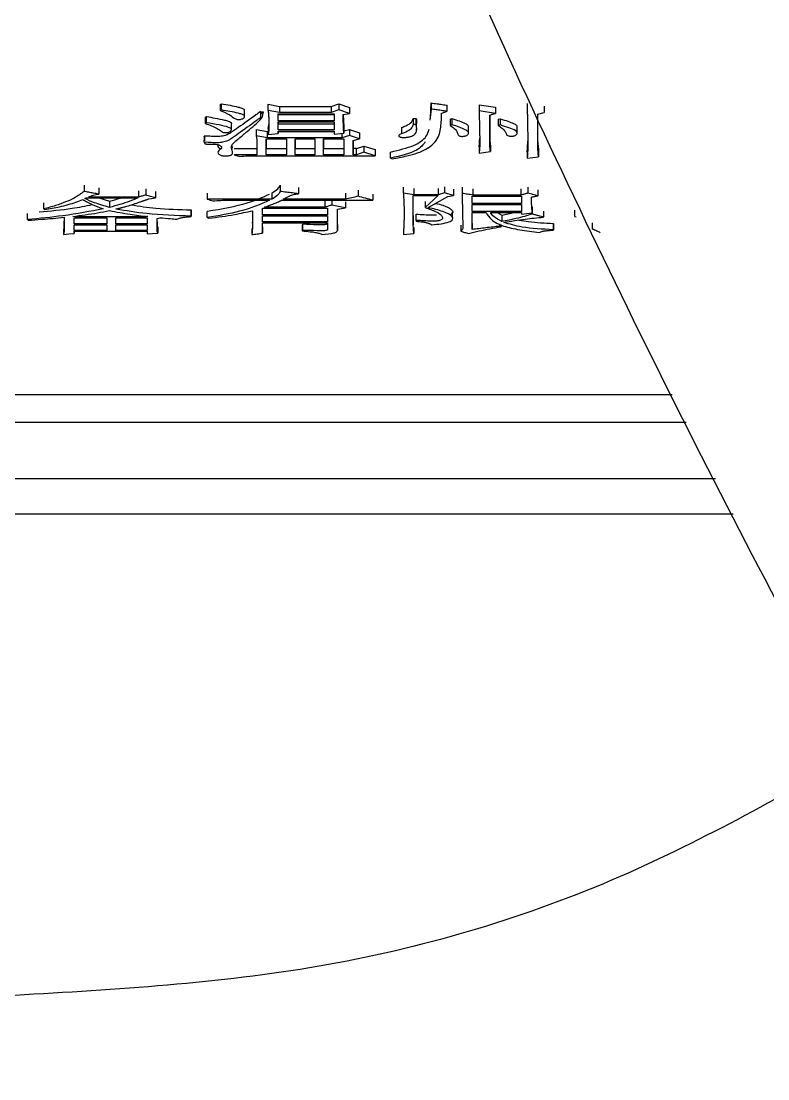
# Model space of a CAD drawing. Header units: millimetres. Extents: x 2126 to 3741, y 477 to 1658.
# Drawn here: x 2370.19 to 2381.6, y 802.69 to 818.86 of the extents above; entities that cross this region are included whole.
import ezdxf

# ---------------------------------------------------------------- set-up
doc = ezdxf.new("R2010")
doc.units = ezdxf.units.MM

msp = doc.modelspace()

# ---------------------------------------------------------------- linework, layer by layer
at = {"color": 7, "linetype": 'Continuous', "lineweight": 25}
for p, q in [((2373.232, 817.584), (2373.254, 817.594)), ((2373.232, 817.584), (2373.232, 817.49)), ((2373.968, 817.494), (2373.968, 817.587)), ((2373.968, 817.587), (2374.141, 817.553)), ((2374.931, 817.553), (2375.05, 817.594)), ((2375.05, 817.594), (2375.212, 817.54)), ((2375.05, 817.594), (2375.05, 817.5)), ((2376.448, 817.375), (2376.456, 817.608)), ((2376.456, 817.608), (2376.456, 817.514)), ((2377.191, 817.581), (2377.191, 817.487)), ((2377.191, 817.581), (2377.44, 817.543)), ((2377.927, 817.598), (2377.927, 817.504)), ((2373.254, 817.5), (2373.232, 817.49)), ((2373.605, 817.406), (2373.605, 817.5)), ((2373.849, 817.476), (2373.892, 817.472)), ((2373.892, 817.472), (2373.87, 817.38)), ((2374.141, 817.46), (2373.968, 817.494)), ((2374.119, 817.443), (2374.974, 817.443)), ((2374.119, 817.335), (2374.119, 817.443)), ((2374.119, 817.443), (2374.119, 817.429)), ((2374.119, 817.335), (2374.119, 817.429)), ((2374.119, 817.429), (2374.974, 817.429)), ((2374.141, 817.553), (2374.141, 817.46)), ((2374.141, 817.553), (2374.931, 817.553)), ((2374.931, 817.46), (2374.141, 817.46)), ((2374.931, 817.553), (2374.931, 817.46)), ((2375.05, 817.5), (2374.931, 817.46)), ((2374.974, 817.443), (2374.974, 817.335)), ((2375.212, 817.446), (2375.05, 817.5)), ((2375.114, 817.432), (2375.212, 817.446)), ((2375.212, 817.54), (2375.212, 817.446)), ((2376.456, 817.514), (2376.44, 817.343)), ((2376.705, 817.48), (2376.705, 817.574)), ((2377.44, 817.449), (2377.191, 817.487)), ((2377.354, 816.992), (2377.354, 817.422)), ((2377.354, 817.422), (2377.354, 817.087)), ((2377.44, 817.543), (2377.44, 817.449)), ((2378.089, 817.436), (2378.187, 817.463)), ((2378.089, 816.918), (2378.089, 817.436)), ((2378.187, 817.557), (2378.187, 817.463)), ((2373.005, 817.389), (2373.005, 817.295)), ((2373.027, 817.305), (2373.027, 817.399)), ((2373.406, 817.201), (2373.406, 817.296)), ((2373.979, 817.279), (2373.979, 817.185)), ((2374.974, 817.335), (2374.119, 817.335)), ((2374.119, 817.318), (2374.974, 817.318)), ((2374.119, 817.195), (2374.119, 817.318)), ((2374.119, 817.318), (2374.119, 817.289)), ((2374.119, 817.195), (2374.119, 817.289)), ((2374.119, 817.289), (2374.974, 817.289)), ((2374.974, 817.318), (2374.974, 817.195)), ((2376.185, 817.372), (2376.185, 817.278)), ((2376.185, 817.372), (2376.229, 817.372)), ((2376.229, 817.278), (2376.185, 817.278)), ((2376.229, 817.278), (2376.229, 817.372)), ((2376.236, 817.231), (2376.236, 817.279)), ((2376.748, 817.359), (2376.78, 817.369)), ((2376.78, 817.275), (2376.748, 817.265)), ((2376.78, 817.275), (2376.78, 817.369)), ((2377.483, 817.359), (2377.516, 817.365)), ((2377.483, 817.359), (2377.483, 817.265)), ((2377.516, 817.271), (2377.483, 817.265)), ((2377.516, 817.271), (2377.516, 817.365)), ((2373.784, 817.2), (2373.957, 817.171)), ((2373.784, 817.2), (2373.784, 817.106)), ((2373.957, 817.077), (2373.784, 817.106)), ((2373.957, 817.077), (2373.957, 817.171)), ((2373.957, 817.171), (2373.968, 817.171)), ((2373.968, 817.217), (2373.968, 817.123)), ((2373.979, 817.185), (2373.968, 817.123)), ((2373.968, 817.123), (2374.119, 817.142)), ((2374.974, 817.195), (2374.119, 817.195)), ((2374.119, 817.178), (2374.974, 817.178)), ((2374.119, 817.142), (2374.119, 817.178)), ((2374.119, 817.178), (2374.119, 817.142)), ((2374.119, 817.171), (2374.974, 817.171)), ((2374.974, 817.178), (2374.974, 817.129)), ((2374.974, 817.129), (2375.125, 817.146)), ((2375.093, 817.142), (2375.093, 817.077)), ((2375.212, 817.109), (2375.093, 817.077)), ((2375.125, 817.24), (2375.125, 817.146)), ((2375.125, 817.18), (2375.212, 817.204)), ((2375.212, 817.204), (2375.363, 817.152)), ((2375.212, 817.204), (2375.212, 817.109)), ((2375.363, 817.057), (2375.212, 817.109)), ((2375.363, 817.152), (2375.363, 817.057)), ((2376.007, 817.231), (2376.007, 817.136)), ((2376.236, 817.184), (2376.236, 817.213)), ((2377.028, 817.158), (2377.028, 817.253)), ((2377.771, 817.158), (2377.771, 817.254)), ((2372.994, 817.028), (2372.994, 817.093)), ((2373.935, 817.061), (2374.249, 817.061)), ((2373.935, 816.817), (2373.935, 817.061)), ((2373.935, 817.061), (2373.935, 816.911)), ((2375.093, 817.077), (2373.957, 817.077)), ((2374.249, 817.061), (2374.249, 816.817)), ((2374.379, 817.061), (2374.682, 817.061)), ((2374.379, 816.817), (2374.379, 817.061)), ((2374.379, 817.061), (2374.379, 816.911)), ((2374.682, 817.061), (2374.682, 816.817)), ((2374.812, 817.061), (2375.125, 817.061)), ((2374.812, 816.817), (2374.812, 817.061)), ((2374.812, 817.061), (2374.812, 816.911)), ((2375.125, 817.061), (2375.125, 816.817)), ((2375.266, 817.035), (2375.363, 817.057)), ((2375.32, 816.911), (2375.428, 816.949)), ((2375.428, 816.949), (2375.428, 816.855)), ((2375.428, 816.949), (2375.601, 816.895)), ((2377.191, 816.936), (2377.191, 816.842)), ((2377.354, 817.087), (2377.354, 816.992)), ((2377.364, 816.959), (2377.364, 816.864)), ((2378.089, 816.918), (2378.089, 817.013)), ((2373.449, 816.911), (2373.795, 816.911)), ((2373.449, 816.817), (2373.535, 816.791)), ((2373.795, 816.817), (2373.449, 816.817)), ((2373.751, 816.801), (2375.601, 816.801)), ((2373.935, 816.817), (2373.935, 816.911)), ((2373.935, 816.911), (2374.249, 816.911)), ((2374.249, 816.817), (2373.935, 816.817)), ((2374.379, 816.817), (2374.379, 816.911)), ((2374.379, 816.911), (2374.682, 816.911)), ((2374.682, 816.817), (2374.379, 816.817)), ((2374.812, 816.817), (2374.812, 816.911)), ((2374.812, 816.911), (2375.125, 816.911)), ((2375.125, 816.817), (2374.812, 816.817)), ((2375.266, 816.911), (2375.266, 816.817)), ((2375.32, 816.911), (2375.266, 816.911)), ((2375.32, 816.817), (2375.266, 816.817)), ((2375.32, 816.817), (2375.32, 816.911)), ((2375.428, 816.855), (2375.32, 816.817)), ((2375.601, 816.801), (2375.428, 816.855)), ((2375.601, 816.895), (2375.601, 816.801)), ((2375.839, 816.763), (2375.839, 816.858)), ((2377.191, 816.842), (2377.364, 816.864)), ((2377.927, 816.861), (2377.927, 816.766)), ((2377.927, 816.766), (2378.1, 816.785)), ((2378.1, 816.88), (2378.1, 816.785)), ((2371.382, 816.309), (2371.382, 816.214)), ((2372.096, 816.294), (2372.096, 816.2)), ((2374.152, 816.351), (2374.152, 816.255)), ((2374.433, 816.315), (2374.433, 816.22)), ((2376.034, 816.229), (2376.034, 816.323)), ((2376.661, 816.326), (2376.661, 816.232)), ((2376.802, 816.288), (2376.802, 816.194)), ((2376.932, 816.32), (2376.932, 816.226)), ((2377.094, 816.294), (2377.094, 816.199)), ((2377.83, 816.294), (2377.83, 816.199)), ((2377.938, 816.323), (2377.938, 816.229)), ((2371.166, 816.147), (2371.188, 816.156)), ((2371.188, 816.156), (2371.977, 816.156)), ((2371.988, 816.17), (2371.22, 816.17)), ((2371.381, 816.156), (2371.545, 816.108)), ((2371.988, 816.265), (2371.988, 816.17)), ((2372.248, 816.253), (2372.248, 816.159)), ((2373.038, 816.23), (2373.038, 816.135)), ((2374.022, 816.135), (2373.038, 816.135)), ((2374.022, 816.23), (2374.022, 816.135)), ((2375.147, 816.135), (2374.195, 816.135)), ((2375.147, 816.23), (2375.147, 816.135)), ((2375.342, 816.276), (2375.342, 816.182)), ((2375.569, 816.215), (2375.569, 816.121)), ((2376.196, 816.205), (2376.034, 816.229)), ((2376.185, 816.191), (2376.564, 816.191)), ((2376.185, 815.747), (2376.185, 816.191)), ((2376.564, 816.205), (2376.196, 816.205)), ((2376.564, 816.191), (2376.369, 816.009)), ((2376.413, 816.009), (2376.715, 816.179)), ((2376.661, 816.232), (2376.564, 816.205)), ((2376.802, 816.194), (2376.661, 816.232)), ((2376.715, 816.179), (2376.802, 816.194)), ((2377.083, 816.185), (2377.84, 816.185)), ((2377.083, 816.072), (2377.083, 816.185)), ((2377.083, 816.072), (2377.083, 816.166)), ((2377.83, 816.199), (2377.094, 816.199)), ((2377.84, 816.185), (2377.84, 816.072)), ((2378.089, 816.282), (2378.089, 816.188)), ((2370.539, 815.989), (2370.539, 816.083)), ((2370.539, 815.989), (2370.55, 815.978)), ((2371.545, 816.106), (2371.545, 816.012)), ((2372.789, 815.973), (2372.789, 815.879)), ((2372.789, 815.871), (2372.789, 815.965)), ((2373.34, 816.121), (2373.989, 816.121)), ((2373.881, 816), (2374.876, 816)), ((2373.881, 815.899), (2373.881, 816)), ((2373.881, 815.899), (2373.881, 815.993)), ((2374.833, 816.015), (2373.914, 816.015)), ((2374.173, 816.121), (2375.569, 816.121)), ((2374.833, 816.109), (2374.833, 816.015)), ((2374.876, 816), (2374.876, 815.899)), ((2374.941, 816.121), (2374.941, 816.046)), ((2375.028, 815.657), (2375.028, 815.986)), ((2375.147, 816.097), (2375.147, 816.003)), ((2376.369, 816.103), (2376.369, 816.009)), ((2377.84, 816.072), (2377.083, 816.072)), ((2377.083, 816.057), (2377.84, 816.057)), ((2377.083, 815.947), (2377.083, 816.057)), ((2377.083, 815.947), (2377.083, 816.041)), ((2377.84, 816.057), (2377.84, 815.947)), ((2378.003, 816.021), (2378.003, 815.927)), ((2370.29, 815.826), (2370.301, 815.815)), ((2370.852, 815.86), (2370.852, 815.706)), ((2371.015, 815.868), (2370.982, 815.874)), ((2371.004, 815.854), (2371.502, 815.854)), ((2371.004, 815.76), (2371.004, 815.854)), ((2371.004, 815.76), (2371.004, 815.854)), ((2371.015, 815.868), (2371.015, 815.878)), ((2372.096, 815.868), (2371.015, 815.868)), ((2371.502, 815.854), (2371.502, 815.76)), ((2371.642, 815.854), (2372.118, 815.854)), ((2371.642, 815.76), (2371.642, 815.854)), ((2371.642, 815.76), (2371.642, 815.854)), ((2372.118, 815.854), (2372.118, 815.76)), ((2372.27, 815.843), (2372.313, 815.854)), ((2372.27, 815.7), (2372.27, 815.843)), ((2372.789, 815.871), (2372.789, 815.879)), ((2373.038, 815.857), (2373.038, 815.951)), ((2373.038, 815.857), (2373.059, 815.846)), ((2374.876, 815.899), (2373.881, 815.899)), ((2373.881, 815.885), (2374.876, 815.885)), ((2373.881, 815.791), (2373.881, 815.885)), ((2373.881, 815.791), (2373.881, 815.884)), ((2374.876, 815.885), (2374.876, 815.79)), ((2376.185, 815.889), (2376.185, 815.843)), ((2376.185, 815.84), (2376.185, 815.747)), ((2376.229, 815.813), (2376.229, 815.906)), ((2376.229, 815.813), (2376.229, 815.801)), ((2376.787, 815.851), (2376.787, 815.946)), ((2377.84, 815.947), (2377.083, 815.947)), ((2377.083, 815.932), (2377.3, 815.932)), ((2377.083, 815.673), (2377.083, 815.932)), ((2377.364, 815.932), (2377.84, 815.932)), ((2377.466, 815.932), (2377.538, 815.892)), ((2377.538, 815.892), (2377.726, 815.932)), ((2377.538, 815.89), (2377.538, 815.796)), ((2377.84, 815.932), (2377.84, 815.907)), ((2378.176, 815.956), (2378.176, 815.862)), ((2378.652, 815.874), (2378.673, 815.865)), ((2370.842, 815.691), (2370.842, 815.598)), ((2370.852, 815.706), (2370.852, 815.799)), ((2371.502, 815.76), (2371.004, 815.76)), ((2371.004, 815.747), (2371.502, 815.747)), ((2371.004, 815.66), (2371.004, 815.747)), ((2371.004, 815.66), (2371.004, 815.747)), ((2371.502, 815.66), (2371.004, 815.66)), ((2371.004, 815.646), (2372.118, 815.646)), ((2371.004, 815.611), (2371.004, 815.646)), ((2371.004, 815.646), (2371.004, 815.611)), ((2371.502, 815.747), (2371.502, 815.66)), ((2372.118, 815.76), (2371.642, 815.76)), ((2371.642, 815.747), (2372.118, 815.747)), ((2371.642, 815.66), (2371.642, 815.747)), ((2371.642, 815.66), (2371.642, 815.747)), ((2372.118, 815.66), (2371.642, 815.66)), ((2372.118, 815.747), (2372.118, 815.66)), ((2372.118, 815.646), (2372.118, 815.609)), ((2372.27, 815.794), (2372.27, 815.7)), ((2372.28, 815.713), (2372.28, 815.619)), ((2373.719, 815.688), (2373.719, 815.595)), ((2374.876, 815.79), (2373.881, 815.791)), ((2373.881, 815.777), (2374.876, 815.777)), ((2373.881, 815.619), (2373.881, 815.777)), ((2373.881, 815.713), (2373.881, 815.619)), ((2374.487, 815.745), (2374.487, 815.652)), ((2374.498, 815.662), (2374.487, 815.652)), ((2374.498, 815.662), (2374.498, 815.756)), ((2374.876, 815.777), (2374.876, 815.676)), ((2374.876, 815.772), (2374.876, 815.676)), ((2375.028, 815.75), (2375.028, 815.657)), ((2376.034, 815.688), (2376.034, 815.595)), ((2376.196, 815.704), (2376.196, 815.611)), ((2376.91, 815.742), (2376.91, 815.649)), ((2377.083, 815.766), (2377.083, 815.673)), ((2377.505, 815.759), (2377.505, 815.725)), ((2377.527, 815.717), (2377.505, 815.725)), ((2377.527, 815.717), (2377.527, 815.748)), ((2378.327, 815.764), (2378.327, 815.67)), ((2378.327, 815.662), (2378.327, 815.756)), ((2378.327, 815.662), (2378.327, 815.67)), ((2378.922, 815.681), (2378.922, 815.775)), ((2376.034, 815.595), (2376.196, 815.611)), ((2353.238, 813.152), (2380.139, 813.151)), ((2380.357, 812.726), (2352.065, 812.724)), ((2380.801, 811.862), (2352.064, 811.859)), ((2351.769, 811.329), (2381.075, 811.329))]:
    msp.add_line(p, q, dxfattribs=at)
at = {"color": 7, "linetype": 'Continuous', "lineweight": 25, "flags": 128}
for points in [[(2373.254, 817.5), (2373.254, 817.535), (2373.254, 817.565), (2373.254, 817.594)], [(2373.849, 817.476), (2373.849, 817.433), (2373.849, 817.408), (2373.849, 817.382)], [(2373.005, 817.389), (2373.011, 817.391), (2373.016, 817.394), (2373.027, 817.399)], [(2373.027, 817.305), (2373.021, 817.302), (2373.013, 817.298), (2373.005, 817.295)], [(2376.748, 817.359), (2376.748, 817.317), (2376.748, 817.291), (2376.748, 817.265)], [(2375.839, 816.763), (2375.85, 816.758), (2375.861, 816.753)], [(2371.155, 816.35), (2371.155, 816.327), (2371.155, 816.303), (2371.155, 816.255)], [(2376.196, 816.3), (2376.196, 816.253), (2376.196, 816.205)], [(2376.564, 816.3), (2376.564, 816.253), (2376.564, 816.205)], [(2371.296, 816.2), (2371.339, 816.207), (2371.382, 816.214)], [(2372.14, 816.141), (2372.184, 816.148), (2372.216, 816.153), (2372.248, 816.159)], [(2375.028, 815.986), (2375.087, 815.995), (2375.147, 816.003)], [(2378.003, 816.004), (2378.003, 815.958), (2378.003, 815.91)], [(2378.652, 815.874), (2378.652, 815.909), (2378.652, 815.939), (2378.652, 815.967)], [(2370.29, 815.826), (2370.29, 815.865), (2370.29, 815.894), (2370.29, 815.92)], [(2372.129, 815.871), (2372.113, 815.87), (2372.096, 815.868)], [(2377.84, 815.907), (2377.922, 815.917), (2378.003, 815.927)], [(2370.842, 815.598), (2370.923, 815.605), (2371.004, 815.611)], [(2372.118, 815.609), (2372.199, 815.614), (2372.28, 815.619)]]:
    msp.add_lwpolyline(points, dxfattribs=at)
at = {"color": 7, "linetype": 'Continuous', "lineweight": 25}
for points, knots in [([(2362.131, 889.762), (2362.156, 887.202), (2362.191, 883.621), (2362.47, 878.352), (2362.805, 873.888), (2363.371, 868.571), (2364.144, 863.002), (2365.154, 857.189), (2366.41, 851.218), (2367.921, 845.142), (2369.691, 839.004), (2371.726, 832.839), (2374.025, 826.675), (2376.59, 820.538), (2379.421, 814.45), (2382.515, 808.431), (2385.869, 802.498), (2389.481, 796.669), (2393.347, 790.959), (2397.461, 785.383), (2401.818, 779.956), (2406.412, 774.69), (2411.237, 769.599), (2416.285, 764.694), (2421.548, 759.987), (2427.018, 755.49), (2432.686, 751.211), (2438.543, 747.163), (2444.58, 743.353), (2450.785, 739.791), (2457.15, 736.486), (2463.663, 733.445), (2470.312, 730.676), (2477.086, 728.186), (2483.974, 725.98), (2490.963, 724.066), (2498.04, 722.447), (2505.194, 721.129), (2512.411, 720.116), (2519.678, 719.412), (2526.982, 719.019), (2534.31, 718.94), (2541.648, 719.177), (2548.983, 719.731), (2556.301, 720.604), (2563.588, 721.794), (2570.83, 723.302), (2578.015, 725.127), (2585.128, 727.267), (2592.155, 729.721), (2599.084, 732.486), (2605.9, 735.559), (2612.591, 738.936), (2619.143, 742.614), (2625.543, 746.587), (2631.778, 750.852), (2637.836, 755.403), (2643.704, 760.235), (2649.371, 765.342), (2654.823, 770.719), (2659.871, 776.166), (2664.523, 781.639), (2668.793, 787.097), (2672.835, 792.722), (2676.643, 798.504), (2680.212, 804.431), (2683.534, 810.494), (2686.604, 816.679), (2689.417, 822.976), (2691.969, 829.37), (2694.255, 835.845), (2696.272, 842.383), (2698.014, 848.957), (2699.479, 855.53), (2700.661, 862.024), (2701.558, 868.314), (2702.141, 873.837), (2702.509, 878.72), (2702.748, 883.544), (2702.866, 889.519), (2702.755, 895.035), (2702.483, 900.305), (2702.146, 904.769), (2701.581, 910.085), (2700.808, 915.654), (2699.798, 921.468), (2698.541, 927.439), (2697.031, 933.515), (2695.26, 939.653), (2693.226, 945.818), (2690.926, 951.982), (2688.361, 958.118), (2685.531, 964.207), (2682.437, 970.226), (2679.082, 976.159), (2675.47, 981.988), (2671.605, 987.698), (2667.491, 993.273), (2663.133, 998.701), (2658.539, 1003.966), (2653.715, 1009.058), (2648.667, 1013.962), (2643.404, 1018.669), (2637.934, 1023.167), (2632.266, 1027.445), (2626.409, 1031.494), (2620.372, 1035.304), (2614.166, 1038.865), (2607.801, 1042.17), (2601.289, 1045.213), (2594.638, 1047.975), (2588.356, 1050.312), (2584.251, 1051.59), (2582.442, 1052.154)], [0, 0, 0, 0, 0.0102074, 0.014274, 0.021037, 0.0280561, 0.0355867, 0.0434511, 0.0515783, 0.0599113, 0.0684099, 0.0770439, 0.085791, 0.0946336, 0.1035582, 0.112554, 0.1216124, 0.1307262, 0.1398897, 0.1490979, 0.1583469, 0.1676331, 0.1769537, 0.1863062, 0.1956884, 0.2050985, 0.2145348, 0.2239961, 0.233481, 0.2429885, 0.2525178, 0.262068, 0.2716385, 0.2812287, 0.2908382, 0.3004664, 0.3101132, 0.3197782, 0.3294613, 0.3391624, 0.3488814, 0.3586183, 0.3683733, 0.3781464, 0.387938, 0.3977483, 0.4075776, 0.4174265, 0.4272956, 0.4371854, 0.4470968, 0.4570307, 0.4669882, 0.4769704, 0.486979, 0.4970156, 0.5070822, 0.5171812, 0.5273154, 0.5374882, 0.5477037, 0.5569145, 0.5661226, 0.5753266, 0.5845258, 0.5937191, 0.6029052, 0.6120821, 0.6212471, 0.6303962, 0.6395236, 0.6486197, 0.6576679, 0.6666375, 0.6754633, 0.6839789, 0.6919633, 0.6976055, 0.7035012, 0.7112199, 0.7214273, 0.7254939, 0.7322569, 0.739276, 0.7468066, 0.754671, 0.7627982, 0.7711312, 0.7796298, 0.7882638, 0.7970109, 0.8058535, 0.8147781, 0.8237739, 0.8328323, 0.8419461, 0.8511096, 0.8603178, 0.8695668, 0.878853, 0.8881736, 0.8975261, 0.9069083, 0.9163184, 0.9257547, 0.935216, 0.9447009, 0.9542084, 0.9637377, 0.9732879, 0.9828584, 0.9924486, 1, 1, 1, 1]), ([(2373.254, 817.594), (2373.342, 817.58), (2373.453, 817.562), (2373.565, 817.53), (2373.6, 817.513), (2373.603, 817.502), (2373.604, 817.5)], [0, 0, 0, 0, 0.631101, 0.79287, 0.948278, 1, 1, 1, 1]), ([(2376.456, 817.608), (2376.487, 817.603), (2376.544, 817.596), (2376.627, 817.584), (2376.679, 817.577), (2376.705, 817.574)], [0, 0, 0, 0, 0.377799, 0.688899, 1, 1, 1, 1]), ([(2373.849, 817.476), (2373.826, 817.459), (2373.715, 817.377), (2373.561, 817.268), (2373.421, 817.166), (2373.347, 817.121), (2373.276, 817.101), (2373.195, 817.092), (2373.112, 817.094), (2373.046, 817.102), (2373.002, 817.1), (2372.989, 817.099)], [0, 0, 0, 0, 0.102769, 0.513822, 0.691909, 0.752785, 0.814473, 0.868272, 0.914396, 0.973433, 1, 1, 1, 1]), ([(2373.232, 817.49), (2373.287, 817.47), (2373.385, 817.434), (2373.431, 817.382), (2373.479, 817.36), (2373.499, 817.355), (2373.517, 817.353), (2373.537, 817.355), (2373.558, 817.36), (2373.582, 817.368), (2373.603, 817.381), (2373.609, 817.398), (2373.602, 817.417), (2373.566, 817.436), (2373.452, 817.468), (2373.342, 817.486), (2373.254, 817.5)], [0, 0, 0, 0, 0.207426, 0.3671791, 0.4006894, 0.4165576, 0.4312681, 0.4480728, 0.4666486, 0.4972467, 0.5385204, 0.578669, 0.62014, 0.6824247, 0.7472329, 1, 1, 1, 1]), ([(2373.849, 817.436), (2373.857, 817.443), (2373.87, 817.454), (2373.884, 817.465), (2373.889, 817.47), (2373.891, 817.472), (2373.892, 817.472), (2373.892, 817.472)], [0, 0, 0, 0, 0.578206, 0.877655, 0.960965, 0.986017, 1, 1, 1, 1]), ([(2373.968, 817.494), (2373.968, 817.492), (2373.968, 817.489), (2373.969, 817.485), (2373.969, 817.481), (2373.969, 817.476), (2373.97, 817.471), (2373.97, 817.466), (2373.971, 817.461), (2373.971, 817.455), (2373.972, 817.446), (2373.973, 817.437), (2373.973, 817.427), (2373.975, 817.407), (2373.976, 817.384), (2373.977, 817.361), (2373.978, 817.35), (2373.978, 817.341), (2373.978, 817.333), (2373.979, 817.323), (2373.979, 817.314), (2373.979, 817.304), (2373.979, 817.294), (2373.979, 817.284), (2373.979, 817.275), (2373.979, 817.265), (2373.979, 817.257), (2373.979, 817.25), (2373.979, 817.245), (2373.979, 817.241), (2373.979, 817.236), (2373.979, 817.231), (2373.979, 817.226), (2373.979, 817.221), (2373.979, 817.216), (2373.979, 817.212), (2373.979, 817.207), (2373.979, 817.203), (2373.979, 817.199), (2373.979, 817.197), (2373.979, 817.195), (2373.979, 817.192), (2373.979, 817.19), (2373.979, 817.188), (2373.979, 817.186), (2373.979, 817.185)], [0, 0, 0, 0, 0.015876, 0.023814, 0.03969, 0.055566, 0.071442, 0.087319, 0.103195, 0.119071, 0.150823, 0.182575, 0.214327, 0.246079, 0.373089, 0.436594, 0.468346, 0.484222, 0.515974, 0.547726, 0.579478, 0.611231, 0.642983, 0.674735, 0.706487, 0.738239, 0.769992, 0.785868, 0.801744, 0.81762, 0.833496, 0.849372, 0.865248, 0.881124, 0.897, 0.912877, 0.928753, 0.944629, 0.952567, 0.960505, 0.968443, 0.976381, 0.984319, 0.988288, 1, 1, 1, 1]), ([(2375.125, 817.146), (2375.125, 817.147), (2375.125, 817.152), (2375.124, 817.159), (2375.123, 817.168), (2375.122, 817.176), (2375.122, 817.182), (2375.121, 817.187), (2375.121, 817.191), (2375.121, 817.196), (2375.12, 817.201), (2375.12, 817.205), (2375.12, 817.21), (2375.119, 817.219), (2375.118, 817.251), (2375.116, 817.289), (2375.116, 817.321), (2375.115, 817.331), (2375.115, 817.335), (2375.115, 817.34), (2375.115, 817.345), (2375.115, 817.349), (2375.115, 817.354), (2375.115, 817.359), (2375.115, 817.363), (2375.115, 817.368), (2375.115, 817.373), (2375.115, 817.377), (2375.115, 817.382), (2375.115, 817.387), (2375.115, 817.391), (2375.115, 817.394), (2375.115, 817.396), (2375.115, 817.398), (2375.115, 817.401), (2375.115, 817.403), (2375.115, 817.406), (2375.115, 817.408), (2375.115, 817.41), (2375.115, 817.413), (2375.115, 817.415), (2375.115, 817.417), (2375.115, 817.42), (2375.114, 817.422), (2375.114, 817.424), (2375.114, 817.427), (2375.114, 817.429), (2375.114, 817.431), (2375.114, 817.432)], [0, 0, 0, 0, 0.016204, 0.048613, 0.081022, 0.11343, 0.129634, 0.145839, 0.162043, 0.178247, 0.194452, 0.210656, 0.22686, 0.243065, 0.307882, 0.567153, 0.631971, 0.648175, 0.664379, 0.680584, 0.696788, 0.712992, 0.729197, 0.745401, 0.761605, 0.777809, 0.794014, 0.810218, 0.826422, 0.842627, 0.858831, 0.866933, 0.875035, 0.883137, 0.89124, 0.899342, 0.907444, 0.915546, 0.923648, 0.93175, 0.939853, 0.947955, 0.956057, 0.964159, 0.972261, 0.980363, 0.988466, 1, 1, 1, 1]), ([(2375.115, 817.432), (2375.116, 817.413), (2375.116, 817.349), (2375.122, 817.285), (2375.125, 817.24)], [0, 0, 0, 0, 0.2861994, 1, 1, 1, 1]), ([(2375.861, 816.753), (2375.938, 816.768), (2376.14, 816.804), (2376.404, 816.896), (2376.57, 817.051), (2376.613, 817.238), (2376.616, 817.381), (2376.618, 817.453)], [0, 0, 0, 0, 0.1126392, 0.2928879, 0.4749547, 0.7356452, 1, 1, 1, 1]), ([(2376.705, 817.48), (2376.673, 817.484), (2376.616, 817.492), (2376.533, 817.503), (2376.482, 817.51), (2376.456, 817.514)], [0, 0, 0, 0, 0.377734, 0.688867, 1, 1, 1, 1]), ([(2376.618, 817.453), (2376.63, 817.457), (2376.651, 817.463), (2376.68, 817.472), (2376.696, 817.477), (2376.705, 817.48)], [0, 0, 0, 0, 0.432505, 0.716252, 1, 1, 1, 1]), ([(2377.191, 817.487), (2377.192, 817.478), (2377.192, 817.46), (2377.193, 817.434), (2377.193, 817.408), (2377.194, 817.374), (2377.195, 817.33), (2377.196, 817.279), (2377.197, 817.227), (2377.198, 817.176), (2377.199, 817.134), (2377.2, 817.096), (2377.201, 817.068), (2377.202, 817.041), (2377.202, 817.028), (2377.202, 817.022)], [0, 0, 0, 0, 0.055103, 0.110206, 0.165309, 0.220412, 0.330617, 0.440823, 0.551029, 0.661235, 0.771441, 0.826543, 0.913271, 0.956635, 1, 1, 1, 1]), ([(2377.354, 817.422), (2377.366, 817.426), (2377.387, 817.433), (2377.415, 817.442), (2377.432, 817.447), (2377.44, 817.449)], [0, 0, 0, 0, 0.428366, 0.714182, 1, 1, 1, 1]), ([(2377.927, 817.504), (2377.927, 817.485), (2377.928, 817.449), (2377.929, 817.395), (2377.93, 817.34), (2377.931, 817.286), (2377.932, 817.215), (2377.934, 817.144), (2377.935, 817.074), (2377.936, 817.03), (2377.937, 817), (2377.937, 816.978), (2377.938, 816.966), (2377.938, 816.957)], [0, 0, 0, 0, 0.097575, 0.19515, 0.292725, 0.390299, 0.487874, 0.683024, 0.780599, 0.878174, 0.926961, 0.951355, 1, 1, 1, 1]), ([(2373.851, 817.383), (2373.828, 817.367), (2373.717, 817.284), (2373.564, 817.175), (2373.422, 817.073), (2373.349, 817.027), (2373.279, 817.007), (2373.197, 816.998), (2373.113, 816.999), (2373.047, 817.008), (2373.002, 817.005), (2372.989, 817.005)], [0, 0, 0, 0, 0.102395, 0.511938, 0.690628, 0.751585, 0.813368, 0.867382, 0.913423, 0.973554, 1, 1, 1, 1]), ([(2372.994, 816.999), (2372.994, 816.997), (2372.993, 816.992), (2372.999, 816.987), (2373.007, 816.983), (2373.018, 816.98), (2373.042, 816.978), (2373.073, 816.979), (2373.101, 816.979), (2373.129, 816.98), (2373.163, 816.978), (2373.2, 816.971), (2373.229, 816.961), (2373.248, 816.948), (2373.258, 816.934), (2373.259, 816.915), (2373.23, 816.894), (2373.195, 816.868), (2373.2, 816.839), (2373.222, 816.819), (2373.249, 816.807), (2373.266, 816.802), (2373.285, 816.799), (2373.306, 816.798), (2373.327, 816.798), (2373.348, 816.799), (2373.368, 816.802), (2373.386, 816.807), (2373.402, 816.812), (2373.417, 816.82), (2373.438, 816.865), (2373.367, 816.945), (2373.483, 817.036), (2373.563, 817.1), (2373.602, 817.134), (2373.623, 817.152), (2373.635, 817.163), (2373.68, 817.2), (2373.771, 817.272), (2373.836, 817.342), (2373.87, 817.38)], [0, 0, 0, 0, 0.007379, 0.015024, 0.018576, 0.022154, 0.030149, 0.045285, 0.055171, 0.060604, 0.076118, 0.091429, 0.106287, 0.12239, 0.137957, 0.153423, 0.184306, 0.215478, 0.246922, 0.278293, 0.286938, 0.294859, 0.302435, 0.3101, 0.317992, 0.325694, 0.333597, 0.342062, 0.35006, 0.357798, 0.37381, 0.499189, 0.624194, 0.686833, 0.729214, 0.742073, 0.749377, 0.764857, 0.87447, 1, 1, 1, 1]), ([(2373.005, 817.295), (2373.039, 817.283), (2373.14, 817.247), (2373.219, 817.201), (2373.263, 817.165), (2373.28, 817.158), (2373.302, 817.155), (2373.324, 817.154), (2373.344, 817.155), (2373.362, 817.158), (2373.385, 817.168), (2373.401, 817.184), (2373.409, 817.204), (2373.395, 817.221), (2373.339, 817.247), (2373.209, 817.274), (2373.091, 817.294), (2373.027, 817.305)], [0, 0, 0, 0, 0.118686, 0.359193, 0.382947, 0.402076, 0.42122, 0.441111, 0.455767, 0.470498, 0.490907, 0.5484, 0.590659, 0.633123, 0.67426, 0.821853, 1, 1, 1, 1]), ([(2373.027, 817.399), (2373.07, 817.392), (2373.165, 817.376), (2373.275, 817.353), (2373.356, 817.333), (2373.392, 817.317), (2373.407, 817.304), (2373.405, 817.297), (2373.405, 817.296)], [0, 0, 0, 0, 0.286836, 0.622371, 0.77209, 0.876707, 0.981619, 1, 1, 1, 1]), ([(2373.968, 817.217), (2373.969, 817.222), (2373.971, 817.234), (2373.974, 817.255), (2373.977, 817.27), (2373.979, 817.279)], [0, 0, 0, 0, 0.271354, 0.542709, 1, 1, 1, 1]), ([(2373.976, 817.393), (2373.977, 817.367), (2373.978, 817.33), (2373.979, 817.281), (2373.979, 817.273), (2373.979, 817.268), (2373.979, 817.269), (2373.979, 817.269)], [0, 0, 0, 0, 0.614445, 0.874941, 0.976381, 0.999372, 1, 1, 1, 1]), ([(2376.185, 817.278), (2376.179, 817.26), (2376.165, 817.225), (2376.106, 817.171), (2376.015, 817.142), (2375.97, 817.119), (2375.961, 817.108), (2375.964, 817.097), (2375.975, 817.089), (2375.992, 817.084), (2376.014, 817.081), (2376.05, 817.08), (2376.096, 817.084), (2376.145, 817.094), (2376.189, 817.111), (2376.238, 817.152), (2376.241, 817.211), (2376.232, 817.259), (2376.229, 817.278)], [0, 0, 0, 0, 0.115518, 0.231634, 0.360314, 0.38877, 0.411137, 0.433609, 0.45467, 0.468652, 0.482629, 0.505933, 0.545458, 0.585905, 0.62732, 0.690876, 0.874624, 1, 1, 1, 1]), ([(2376.009, 817.23), (2376.021, 817.235), (2376.068, 817.257), (2376.16, 817.3), (2376.176, 817.347), (2376.185, 817.372)], [0, 0, 0, 0, 0.12447, 0.525331, 1, 1, 1, 1]), ([(2376.229, 817.372), (2376.233, 817.354), (2376.241, 817.323), (2376.233, 817.292), (2376.23, 817.279)], [0, 0, 0, 0, 0.573402, 1, 1, 1, 1]), ([(2376.748, 817.265), (2376.77, 817.25), (2376.816, 817.219), (2376.857, 817.171), (2376.86, 817.133), (2376.88, 817.111), (2376.891, 817.103), (2376.907, 817.098), (2376.923, 817.097), (2376.944, 817.097), (2376.968, 817.1), (2376.994, 817.107), (2377.018, 817.121), (2377.035, 817.141), (2377.025, 817.17), (2376.976, 817.203), (2376.888, 817.238), (2376.818, 817.262), (2376.78, 817.275), (2376.78, 817.275)], [0, 0, 0, 0, 0.122963, 0.247031, 0.370505, 0.395962, 0.421667, 0.433716, 0.445798, 0.461982, 0.485013, 0.50855, 0.540716, 0.603687, 0.664288, 0.751122, 0.871606, 0.999878, 1, 1, 1, 1]), ([(2376.78, 817.369), (2376.816, 817.357), (2376.887, 817.333), (2376.971, 817.299), (2377.02, 817.271), (2377.024, 817.256), (2377.025, 817.253)], [0, 0, 0, 0, 0.3465962, 0.6953672, 0.9290108, 1, 1, 1, 1]), ([(2377.483, 817.265), (2377.507, 817.248), (2377.549, 817.219), (2377.592, 817.173), (2377.601, 817.136), (2377.621, 817.112), (2377.644, 817.103), (2377.663, 817.1), (2377.685, 817.099), (2377.711, 817.101), (2377.734, 817.106), (2377.754, 817.115), (2377.771, 817.132), (2377.778, 817.156), (2377.745, 817.193), (2377.644, 817.23), (2377.559, 817.257), (2377.516, 817.271)], [0, 0, 0, 0, 0.133288, 0.244453, 0.355406, 0.411337, 0.426567, 0.441924, 0.46024, 0.483233, 0.506284, 0.526764, 0.567645, 0.636153, 0.704868, 0.849066, 1, 1, 1, 1]), ([(2377.516, 817.365), (2377.555, 817.353), (2377.627, 817.33), (2377.71, 817.298), (2377.763, 817.273), (2377.766, 817.258), (2377.767, 817.253)], [0, 0, 0, 0, 0.373661, 0.687342, 0.895002, 1, 1, 1, 1]), ([(2372.989, 817.005), (2372.991, 817.021), (2372.994, 817.048), (2372.994, 817.079), (2372.993, 817.095), (2372.991, 817.098), (2372.99, 817.099), (2372.989, 817.099), (2372.989, 817.099), (2372.989, 817.099)], [0, 0, 0, 0, 0.493604, 0.861876, 0.955662, 0.982084, 0.991539, 0.995796, 1, 1, 1, 1]), ([(2372.994, 817.093), (2372.994, 817.095), (2372.994, 817.097), (2372.994, 817.098), (2372.994, 817.099), (2372.994, 817.099), (2372.994, 817.099), (2372.994, 817.093), (2372.994, 817.075), (2372.994, 817.052), (2372.994, 817.036), (2372.994, 817.028)], [0, 0, 0, 0, 0.129284, 0.19753, 0.205182, 0.20766, 0.209322, 0.209922, 0.474182, 0.743585, 1, 1, 1, 1]), ([(2373.784, 817.106), (2373.787, 817.095), (2373.791, 817.076), (2373.793, 817.05), (2373.794, 817.035), (2373.795, 817.028)], [0, 0, 0, 0, 0.443386, 0.721661, 1, 1, 1, 1]), ([(2375.839, 816.858), (2375.967, 816.888), (2376.218, 816.949), (2376.39, 817.081), (2376.416, 817.169), (2376.427, 817.207)], [0, 0, 0, 0, 0.372916, 0.733547, 1, 1, 1, 1]), ([(2373.209, 816.967), (2373.205, 816.963), (2373.192, 816.949), (2373.205, 816.93), (2373.222, 816.914), (2373.237, 816.908), (2373.242, 816.905)], [0, 0, 0, 0, 0.198082, 0.637662, 0.867691, 1, 1, 1, 1]), ([(2373.404, 816.908), (2373.407, 816.91), (2373.413, 816.913), (2373.421, 816.921), (2373.424, 816.932), (2373.415, 816.943), (2373.415, 816.95), (2373.416, 816.954)], [0, 0, 0, 0, 0.10465, 0.247836, 0.561594, 0.77082, 1, 1, 1, 1]), ([(2373.795, 817.028), (2373.795, 816.992), (2373.795, 816.921), (2373.795, 816.851), (2373.795, 816.817)], [0, 0, 0, 0, 0.499996, 1, 1, 1, 1]), ([(2375.266, 816.817), (2375.266, 816.848), (2375.266, 816.92), (2375.266, 816.994), (2375.266, 817.035)], [0, 0, 0, 0, 0.44202, 1, 1, 1, 1]), ([(2375.266, 817.035), (2375.266, 817.034), (2375.266, 816.992), (2375.266, 816.951), (2375.266, 816.911)], [0, 0, 0, 0, 0.020471, 1, 1, 1, 1]), ([(2376.367, 817.011), (2376.334, 816.967), (2376.255, 816.863), (2375.992, 816.8), (2375.839, 816.763)], [0, 0, 0, 0, 0.4182515, 1, 1, 1, 1]), ([(2377.191, 816.936), (2377.194, 816.961), (2377.198, 817.003), (2377.2, 817.047), (2377.201, 817.067), (2377.201, 817.069)], [0, 0, 0, 0, 0.55266, 0.951825, 1, 1, 1, 1]), ([(2377.202, 817.022), (2377.202, 816.997), (2377.201, 816.954), (2377.197, 816.895), (2377.193, 816.859), (2377.191, 816.842)], [0, 0, 0, 0, 0.408529, 0.704251, 1, 1, 1, 1]), ([(2377.354, 817.087), (2377.354, 817.075), (2377.354, 817.052), (2377.357, 817.01), (2377.362, 816.978), (2377.364, 816.959)], [0, 0, 0, 0, 0.267376, 0.53476, 1, 1, 1, 1]), ([(2377.364, 816.864), (2377.363, 816.875), (2377.36, 816.898), (2377.355, 816.941), (2377.354, 816.972), (2377.354, 816.992)], [0, 0, 0, 0, 0.267045, 0.534097, 1, 1, 1, 1]), ([(2377.927, 816.861), (2377.928, 816.887), (2377.931, 816.932), (2377.934, 816.987), (2377.936, 817.015), (2377.936, 817.025)], [0, 0, 0, 0, 0.484055, 0.821174, 1, 1, 1, 1]), ([(2377.938, 816.957), (2377.936, 816.93), (2377.934, 816.885), (2377.93, 816.821), (2377.928, 816.784), (2377.927, 816.766)], [0, 0, 0, 0, 0.417352, 0.708675, 1, 1, 1, 1]), ([(2378.089, 817.013), (2378.09, 816.989), (2378.091, 816.955), (2378.096, 816.911), (2378.099, 816.89), (2378.1, 816.88)], [0, 0, 0, 0, 0.523499, 0.761739, 1, 1, 1, 1]), ([(2373.535, 816.791), (2373.575, 816.794), (2373.646, 816.8), (2373.719, 816.801), (2373.751, 816.801)], [0, 0, 0, 0, 0.558835, 1, 1, 1, 1]), ([(2378.1, 816.785), (2378.098, 816.796), (2378.095, 816.82), (2378.091, 816.864), (2378.09, 816.897), (2378.089, 816.918)], [0, 0, 0, 0, 0.26142, 0.522845, 1, 1, 1, 1]), ([(2374.022, 816.231), (2374.057, 816.252), (2374.119, 816.29), (2374.142, 816.332), (2374.152, 816.351)], [0, 0, 0, 0, 0.5628346, 1, 1, 1, 1]), ([(2371.155, 816.255), (2371.108, 816.221), (2371.029, 816.165), (2370.876, 816.093), (2370.721, 816.038), (2370.6, 816.005), (2370.539, 815.989)], [0, 0, 0, 0, 0.33491, 0.554084, 0.775731, 1, 1, 1, 1]), ([(2370.55, 815.978), (2370.628, 815.992), (2370.757, 816.014), (2370.913, 816.054), (2371.033, 816.091), (2371.1, 816.119), (2371.134, 816.133)], [0, 0, 0, 0, 0.345122, 0.565624, 0.783909, 1, 1, 1, 1]), ([(2371.134, 816.133), (2371.182, 816.104), (2371.269, 816.052), (2371.393, 816.009), (2371.447, 815.989)], [0, 0, 0, 0, 0.556747, 1, 1, 1, 1]), ([(2371.382, 816.214), (2371.354, 816.219), (2371.301, 816.229), (2371.226, 816.243), (2371.179, 816.251), (2371.155, 816.255)], [0, 0, 0, 0, 0.380657, 0.690329, 1, 1, 1, 1]), ([(2371.545, 816.012), (2371.464, 816.035), (2371.319, 816.075), (2371.213, 816.125), (2371.166, 816.147)], [0, 0, 0, 0, 0.56355, 1, 1, 1, 1]), ([(2371.22, 816.17), (2371.233, 816.175), (2371.258, 816.185), (2371.283, 816.195), (2371.296, 816.2)], [0, 0, 0, 0, 0.499997, 1, 1, 1, 1]), ([(2371.977, 816.156), (2371.934, 816.138), (2371.849, 816.103), (2371.705, 816.055), (2371.598, 816.026), (2371.545, 816.012)], [0, 0, 0, 0, 0.334945, 0.666198, 1, 1, 1, 1]), ([(2371.545, 816.108), (2371.6, 816.122), (2371.66, 816.137), (2371.712, 816.154), (2371.716, 816.156)], [0, 0, 0, 0, 0.923148, 1, 1, 1, 1]), ([(2371.642, 815.986), (2371.645, 815.987), (2371.648, 815.988), (2371.653, 815.989), (2371.658, 815.99), (2371.662, 815.991), (2371.667, 815.992), (2371.67, 815.993), (2371.675, 815.994), (2371.68, 815.996), (2371.685, 815.997), (2371.688, 815.998), (2371.692, 815.998), (2371.696, 816), (2371.702, 816.001), (2371.708, 816.003), (2371.716, 816.005), (2371.74, 816.011), (2371.798, 816.027), (2371.859, 816.045), (2371.934, 816.069), (2371.977, 816.084), (2372.013, 816.096), (2372.021, 816.099), (2372.029, 816.102), (2372.037, 816.104), (2372.043, 816.107), (2372.049, 816.109), (2372.057, 816.111), (2372.065, 816.114), (2372.073, 816.117), (2372.079, 816.119), (2372.083, 816.121), (2372.087, 816.122), (2372.091, 816.124), (2372.095, 816.125), (2372.099, 816.127), (2372.102, 816.128), (2372.106, 816.129), (2372.11, 816.13), (2372.114, 816.132), (2372.117, 816.133), (2372.12, 816.134), (2372.124, 816.135), (2372.128, 816.137), (2372.132, 816.138), (2372.135, 816.14), (2372.138, 816.141), (2372.14, 816.141)], [0, 0, 0, 0, 0.012754, 0.019131, 0.0255081, 0.0382621, 0.0446391, 0.0510162, 0.0573932, 0.0701472, 0.0765243, 0.0829013, 0.0892783, 0.0956553, 0.1084094, 0.1211635, 0.1275405, 0.1530491, 0.2551015, 0.4592227, 0.5102396, 0.714344, 0.727098, 0.7398521, 0.7653602, 0.7781143, 0.7908683, 0.8036224, 0.8163764, 0.8418845, 0.8546386, 0.8673926, 0.8801467, 0.8865237, 0.8929007, 0.9056548, 0.9120318, 0.9184088, 0.9247859, 0.9375399, 0.9439169, 0.950294, 0.956671, 0.963048, 0.975802, 0.9821791, 0.9885561, 1, 1, 1, 1]), ([(2372.096, 816.2), (2372.078, 816.195), (2372.042, 816.185), (2372.006, 816.175), (2371.988, 816.17)], [0, 0, 0, 0, 0.500001, 1, 1, 1, 1]), ([(2372.248, 816.159), (2372.223, 816.165), (2372.172, 816.179), (2372.122, 816.193), (2372.096, 816.2)], [0, 0, 0, 0, 0.5, 1, 1, 1, 1]), ([(2373.038, 815.953), (2373.257, 815.991), (2373.644, 816.057), (2373.885, 816.168), (2373.989, 816.216)], [0, 0, 0, 0, 0.567143, 1, 1, 1, 1]), ([(2373.038, 816.135), (2373.052, 816.132), (2373.081, 816.124), (2373.11, 816.116), (2373.124, 816.112)], [0, 0, 0, 0, 0.5, 1, 1, 1, 1]), ([(2374.152, 816.255), (2374.138, 816.232), (2374.113, 816.19), (2374.05, 816.152), (2374.022, 816.135)], [0, 0, 0, 0, 0.556867, 1, 1, 1, 1]), ([(2374.433, 816.22), (2374.402, 816.224), (2374.34, 816.232), (2374.246, 816.243), (2374.183, 816.251), (2374.152, 816.255)], [0, 0, 0, 0, 0.331265, 0.665632, 1, 1, 1, 1]), ([(2374.195, 816.135), (2374.216, 816.146), (2374.251, 816.165), (2374.297, 816.19), (2374.35, 816.211), (2374.405, 816.217), (2374.433, 816.22)], [0, 0, 0, 0, 0.334928, 0.552034, 0.77193, 1, 1, 1, 1]), ([(2375.342, 816.182), (2375.309, 816.174), (2375.244, 816.159), (2375.179, 816.143), (2375.147, 816.135)], [0, 0, 0, 0, 0.500001, 1, 1, 1, 1]), ([(2375.569, 816.121), (2375.531, 816.131), (2375.455, 816.151), (2375.379, 816.172), (2375.342, 816.182)], [0, 0, 0, 0, 0.5, 1, 1, 1, 1]), ([(2376.034, 816.229), (2376.034, 816.225), (2376.035, 816.218), (2376.035, 816.207), (2376.036, 816.192), (2376.037, 816.174), (2376.038, 816.152), (2376.039, 816.131), (2376.04, 816.109), (2376.041, 816.088), (2376.042, 816.066), (2376.043, 816.048), (2376.043, 816.031), (2376.044, 816.013), (2376.044, 815.992), (2376.045, 815.974), (2376.045, 815.96), (2376.045, 815.95), (2376.045, 815.939), (2376.045, 815.928), (2376.045, 815.92), (2376.045, 815.913), (2376.045, 815.908), (2376.045, 815.902), (2376.045, 815.897), (2376.045, 815.893), (2376.045, 815.889), (2376.045, 815.886), (2376.045, 815.881), (2376.045, 815.876), (2376.045, 815.871), (2376.045, 815.866), (2376.045, 815.861), (2376.045, 815.855), (2376.044, 815.849), (2376.044, 815.84), (2376.044, 815.83), (2376.044, 815.819), (2376.043, 815.809), (2376.043, 815.799), (2376.043, 815.788), (2376.042, 815.775), (2376.042, 815.758), (2376.041, 815.737), (2376.04, 815.717), (2376.039, 815.697), (2376.038, 815.68), (2376.038, 815.666), (2376.037, 815.656), (2376.037, 815.646), (2376.036, 815.636), (2376.036, 815.626), (2376.035, 815.616), (2376.035, 815.606), (2376.034, 815.599), (2376.034, 815.595)], [0, 0, 0, 0, 0.016501, 0.033002, 0.049503, 0.082504, 0.115506, 0.148508, 0.18151, 0.214512, 0.247513, 0.280515, 0.297016, 0.330018, 0.36302, 0.396021, 0.412522, 0.429023, 0.445524, 0.462025, 0.478526, 0.486776, 0.495027, 0.503277, 0.511528, 0.519778, 0.523903, 0.528029, 0.536279, 0.54453, 0.55278, 0.56103, 0.569281, 0.577531, 0.585782, 0.602283, 0.618784, 0.635284, 0.651785, 0.668286, 0.684787, 0.701288, 0.73429, 0.767292, 0.800293, 0.833295, 0.866297, 0.882798, 0.899299, 0.9158, 0.932301, 0.948801, 0.965302, 0.982651, 1, 1, 1, 1]), ([(2376.932, 816.226), (2376.932, 816.206), (2376.933, 816.168), (2376.934, 816.111), (2376.935, 816.054), (2376.936, 816.007), (2376.937, 815.96), (2376.938, 815.914), (2376.939, 815.858), (2376.94, 815.813), (2376.941, 815.771), (2376.941, 815.74), (2376.942, 815.711), (2376.942, 815.697), (2376.943, 815.689)], [0, 0, 0, 0, 0.1040227, 0.2080454, 0.3120681, 0.4160908, 0.4681022, 0.5721249, 0.6761476, 0.7801703, 0.8321816, 0.9160906, 0.9580452, 1, 1, 1, 1]), ([(2377.094, 816.199), (2377.067, 816.204), (2377.013, 816.213), (2376.959, 816.221), (2376.932, 816.226)], [0, 0, 0, 0, 0.4999995, 1, 1, 1, 1]), ([(2377.938, 816.229), (2377.92, 816.224), (2377.884, 816.214), (2377.848, 816.204), (2377.83, 816.199)], [0, 0, 0, 0, 0.500001, 1, 1, 1, 1]), ([(2378.089, 816.188), (2378.064, 816.195), (2378.014, 816.208), (2377.963, 816.222), (2377.938, 816.229)], [0, 0, 0, 0, 0.499999, 1, 1, 1, 1]), ([(2377.992, 816.17), (2378.008, 816.173), (2378.041, 816.179), (2378.073, 816.185), (2378.089, 816.188)], [0, 0, 0, 0, 0.499999, 1, 1, 1, 1]), ([(2378.003, 815.927), (2377.998, 815.975), (2377.994, 816.025), (2377.993, 816.076), (2377.993, 816.08), (2377.993, 816.084), (2377.993, 816.088), (2377.993, 816.091), (2377.993, 816.095), (2377.993, 816.099), (2377.992, 816.103), (2377.992, 816.106), (2377.992, 816.11), (2377.992, 816.115), (2377.992, 816.119), (2377.992, 816.123), (2377.992, 816.127), (2377.992, 816.131), (2377.992, 816.134), (2377.992, 816.138), (2377.992, 816.141), (2377.992, 816.144), (2377.992, 816.146), (2377.992, 816.148), (2377.992, 816.15), (2377.992, 816.152), (2377.992, 816.154), (2377.992, 816.156), (2377.992, 816.158), (2377.992, 816.16), (2377.992, 816.162), (2377.992, 816.164), (2377.992, 816.166), (2377.992, 816.168), (2377.992, 816.169), (2377.992, 816.17)], [0, 0, 0, 0, 0.606141, 0.618449, 0.630757, 0.655373, 0.667681, 0.679989, 0.692297, 0.716913, 0.729221, 0.741529, 0.753837, 0.778453, 0.790761, 0.803069, 0.827685, 0.839993, 0.852301, 0.864609, 0.889225, 0.895379, 0.901533, 0.913842, 0.919996, 0.92615, 0.932304, 0.944612, 0.950766, 0.95692, 0.963074, 0.975382, 0.981536, 0.98769, 1, 1, 1, 1]), ([(2371.447, 815.989), (2371.247, 815.951), (2370.885, 815.882), (2370.473, 815.843), (2370.29, 815.826)], [0, 0, 0, 0, 0.555577, 1, 1, 1, 1]), ([(2370.47, 815.942), (2370.641, 815.958), (2370.93, 815.985), (2371.179, 816.034), (2371.28, 816.054)], [0, 0, 0, 0, 0.595013, 1, 1, 1, 1]), ([(2370.982, 815.874), (2371.045, 815.882), (2371.175, 815.898), (2371.363, 815.928), (2371.484, 815.952), (2371.545, 815.964)], [0, 0, 0, 0, 0.320214, 0.659112, 1, 1, 1, 1]), ([(2371.545, 815.964), (2371.647, 815.943), (2371.83, 815.906), (2372.037, 815.882), (2372.129, 815.871)], [0, 0, 0, 0, 0.556532, 1, 1, 1, 1]), ([(2372.789, 815.879), (2372.557, 815.886), (2372.147, 815.899), (2371.795, 815.96), (2371.642, 815.986)], [0, 0, 0, 0, 0.56492, 1, 1, 1, 1]), ([(2371.875, 816.051), (2371.999, 816.031), (2372.283, 815.987), (2372.606, 815.979), (2372.789, 815.975)], [0, 0, 0, 0, 0.4353287, 1, 1, 1, 1]), ([(2373.989, 816.121), (2373.851, 816.06), (2373.6, 815.95), (2373.212, 815.886), (2373.038, 815.857)], [0, 0, 0, 0, 0.551948, 1, 1, 1, 1]), ([(2373.124, 816.112), (2373.164, 816.115), (2373.235, 816.12), (2373.308, 816.121), (2373.34, 816.121)], [0, 0, 0, 0, 0.558835, 1, 1, 1, 1]), ([(2373.914, 816.015), (2373.957, 816.03), (2374.025, 816.055), (2374.11, 816.091), (2374.152, 816.111), (2374.173, 816.121)], [0, 0, 0, 0, 0.460317, 0.729933, 1, 1, 1, 1]), ([(2374.941, 816.046), (2374.923, 816.041), (2374.887, 816.03), (2374.851, 816.02), (2374.833, 816.015)], [0, 0, 0, 0, 0.500002, 1, 1, 1, 1]), ([(2375.147, 816.003), (2375.113, 816.01), (2375.044, 816.025), (2374.976, 816.039), (2374.941, 816.046)], [0, 0, 0, 0, 0.499999, 1, 1, 1, 1]), ([(2376.369, 816.009), (2376.428, 815.989), (2376.531, 815.953), (2376.622, 815.895), (2376.634, 815.853), (2376.626, 815.827), (2376.604, 815.814), (2376.575, 815.806), (2376.53, 815.8), (2376.41, 815.801), (2376.308, 815.808), (2376.229, 815.813)], [0, 0, 0, 0, 0.23749, 0.42213, 0.564767, 0.621672, 0.660735, 0.693272, 0.725999, 0.787152, 1, 1, 1, 1]), ([(2376.467, 815.747), (2376.516, 815.751), (2376.612, 815.76), (2376.74, 815.787), (2376.797, 815.829), (2376.78, 815.887), (2376.648, 815.952), (2376.492, 815.99), (2376.413, 816.009)], [0, 0, 0, 0, 0.127311, 0.25064, 0.376347, 0.501102, 0.745819, 1, 1, 1, 1]), ([(2376.527, 816.073), (2376.566, 816.064), (2376.68, 816.035), (2376.775, 815.983), (2376.801, 815.929), (2376.762, 815.907), (2376.747, 815.898)], [0, 0, 0, 0, 0.215613, 0.638466, 0.853974, 1, 1, 1, 1]), ([(2370.301, 815.815), (2370.369, 815.82), (2370.497, 815.828), (2370.681, 815.844), (2370.795, 815.854), (2370.852, 815.86)], [0, 0, 0, 0, 0.368755, 0.684174, 1, 1, 1, 1]), ([(2372.313, 815.854), (2372.367, 815.849), (2372.454, 815.842), (2372.54, 815.835), (2372.572, 815.832)], [0, 0, 0, 0, 0.632425, 1, 1, 1, 1]), ([(2372.572, 815.832), (2372.59, 815.839), (2372.619, 815.85), (2372.677, 815.86), (2372.731, 815.867), (2372.769, 815.87), (2372.789, 815.871)], [0, 0, 0, 0, 0.330275, 0.550122, 0.773937, 1, 1, 1, 1]), ([(2373.059, 815.846), (2373.194, 815.863), (2373.432, 815.894), (2373.639, 815.941), (2373.73, 815.961)], [0, 0, 0, 0, 0.563405, 1, 1, 1, 1]), ([(2373.73, 815.961), (2373.73, 815.952), (2373.73, 815.94), (2373.73, 815.927), (2373.73, 815.922), (2373.73, 815.916), (2373.73, 815.91), (2373.73, 815.904), (2373.729, 815.899), (2373.729, 815.893), (2373.729, 815.887), (2373.729, 815.879), (2373.729, 815.87), (2373.729, 815.859), (2373.729, 815.847), (2373.729, 815.836), (2373.729, 815.824), (2373.729, 815.813), (2373.729, 815.802), (2373.729, 815.791), (2373.729, 815.779), (2373.728, 815.768), (2373.728, 815.757), (2373.728, 815.732), (2373.727, 815.705), (2373.726, 815.679), (2373.725, 815.666), (2373.724, 815.655), (2373.723, 815.646), (2373.723, 815.639), (2373.722, 815.633), (2373.722, 815.626), (2373.721, 815.619), (2373.721, 815.614), (2373.72, 815.608), (2373.72, 815.602), (2373.719, 815.598), (2373.719, 815.595)], [0, 0, 0, 0, 0.073851, 0.092313, 0.101545, 0.120007, 0.13847, 0.147702, 0.166164, 0.184627, 0.193858, 0.212321, 0.249246, 0.267709, 0.304634, 0.34156, 0.360022, 0.396948, 0.433873, 0.452336, 0.489261, 0.526187, 0.544649, 0.581575, 0.729279, 0.766204, 0.803129, 0.840055, 0.858517, 0.87698, 0.895443, 0.913906, 0.932368, 0.950831, 0.960062, 0.980031, 1, 1, 1, 1]), ([(2373.729, 815.938), (2373.728, 815.899), (2373.728, 815.838), (2373.726, 815.791), (2373.725, 815.767), (2373.725, 815.768), (2373.725, 815.768)], [0, 0, 0, 0, 0.589994, 0.905714, 0.998278, 1, 1, 1, 1]), ([(2376.229, 815.908), (2376.309, 815.904), (2376.406, 815.898), (2376.513, 815.896), (2376.535, 815.898), (2376.541, 815.899)], [0, 0, 0, 0, 0.779722, 0.936775, 1, 1, 1, 1]), ([(2377.3, 815.932), (2377.32, 815.896), (2377.36, 815.822), (2377.533, 815.727), (2377.809, 815.665), (2378.01, 815.642), (2378.111, 815.63)], [0, 0, 0, 0, 0.271409, 0.54611, 0.770558, 1, 1, 1, 1]), ([(2377.538, 815.796), (2377.493, 815.82), (2377.413, 815.863), (2377.379, 815.911), (2377.364, 815.932)], [0, 0, 0, 0, 0.561781, 1, 1, 1, 1]), ([(2378.003, 815.91), (2377.924, 815.886), (2377.782, 815.843), (2377.613, 815.811), (2377.538, 815.796)], [0, 0, 0, 0, 0.556475, 1, 1, 1, 1]), ([(2377.57, 815.782), (2377.677, 815.801), (2377.868, 815.834), (2378.081, 815.854), (2378.176, 815.862)], [0, 0, 0, 0, 0.558168, 1, 1, 1, 1]), ([(2377.8, 815.818), (2377.848, 815.81), (2378.007, 815.782), (2378.195, 815.773), (2378.327, 815.767)], [0, 0, 0, 0, 0.299589, 1, 1, 1, 1]), ([(2378.176, 815.862), (2378.151, 815.869), (2378.11, 815.88), (2378.053, 815.896), (2378.019, 815.905), (2378.003, 815.91)], [0, 0, 0, 0, 0.4208329, 0.7104104, 1, 1, 1, 1]), ([(2370.852, 815.706), (2370.852, 815.695), (2370.851, 815.674), (2370.848, 815.638), (2370.844, 815.613), (2370.842, 815.598)], [0, 0, 0, 0, 0.289216, 0.578434, 1, 1, 1, 1]), ([(2372.28, 815.619), (2372.278, 815.629), (2372.273, 815.647), (2372.271, 815.674), (2372.27, 815.691), (2372.27, 815.7)], [0, 0, 0, 0, 0.350188, 0.675022, 1, 1, 1, 1]), ([(2374.487, 815.652), (2374.529, 815.648), (2374.598, 815.643), (2374.686, 815.631), (2374.752, 815.617), (2374.777, 815.604), (2374.79, 815.598)], [0, 0, 0, 0, 0.348454, 0.571203, 0.789125, 1, 1, 1, 1]), ([(2374.498, 815.759), (2374.57, 815.755), (2374.661, 815.752), (2374.769, 815.749), (2374.816, 815.749), (2374.849, 815.753), (2374.868, 815.758), (2374.875, 815.765), (2374.876, 815.77), (2374.877, 815.772)], [0, 0, 0, 0, 0.508679, 0.635593, 0.762629, 0.824653, 0.884116, 0.942606, 1, 1, 1, 1]), ([(2374.877, 815.676), (2374.876, 815.672), (2374.875, 815.665), (2374.854, 815.658), (2374.804, 815.65), (2374.678, 815.656), (2374.569, 815.66), (2374.498, 815.662)], [0, 0, 0, 0, 0.1006488, 0.1620174, 0.226226, 0.4894859, 1, 1, 1, 1]), ([(2374.79, 815.598), (2374.858, 815.603), (2374.951, 815.609), (2375.02, 815.637), (2375.025, 815.65), (2375.028, 815.657)], [0, 0, 0, 0, 0.57516, 0.790026, 1, 1, 1, 1]), ([(2376.196, 815.611), (2376.193, 815.63), (2376.189, 815.662), (2376.186, 815.707), (2376.186, 815.734), (2376.185, 815.747)], [0, 0, 0, 0, 0.427543, 0.713753, 1, 1, 1, 1]), ([(2376.229, 815.801), (2376.263, 815.798), (2376.32, 815.791), (2376.39, 815.778), (2376.438, 815.764), (2376.457, 815.752), (2376.467, 815.747)], [0, 0, 0, 0, 0.348649, 0.570981, 0.788219, 1, 1, 1, 1]), ([(2376.943, 815.689), (2376.941, 815.682), (2376.938, 815.667), (2376.919, 815.655), (2376.91, 815.649)], [0, 0, 0, 0, 0.557581, 1, 1, 1, 1]), ([(2376.91, 815.649), (2376.93, 815.643), (2376.97, 815.63), (2377.009, 815.618), (2377.029, 815.611)], [0, 0, 0, 0, 0.499999, 1, 1, 1, 1]), ([(2377.029, 815.611), (2377.083, 815.625), (2377.188, 815.651), (2377.356, 815.685), (2377.47, 815.706), (2377.527, 815.717)], [0, 0, 0, 0, 0.347854, 0.67337, 1, 1, 1, 1]), ([(2377.505, 815.725), (2377.435, 815.716), (2377.294, 815.699), (2377.154, 815.682), (2377.083, 815.673)], [0, 0, 0, 0, 0.5, 1, 1, 1, 1]), ([(2378.327, 815.67), (2378.158, 815.679), (2377.86, 815.694), (2377.657, 815.756), (2377.57, 815.782)], [0, 0, 0, 0, 0.5699995, 1, 1, 1, 1]), ([(2378.111, 815.63), (2378.127, 815.637), (2378.153, 815.648), (2378.213, 815.656), (2378.269, 815.661), (2378.308, 815.662), (2378.327, 815.662)], [0, 0, 0, 0, 0.327601, 0.548377, 0.773257, 1, 1, 1, 1]), ([(2379.041, 815.625), (2379.024, 815.633), (2378.996, 815.646), (2378.956, 815.665), (2378.934, 815.676), (2378.922, 815.681)], [0, 0, 0, 0, 0.425168, 0.712584, 1, 1, 1, 1]), ([(2382.99, 807.681), (2381.757, 806.985), (2379.167, 805.522), (2374.767, 804.238), (2371.653, 804.059), (2370.097, 803.969)], [0, 0, 0, 0, 0.312215, 0.656107, 1, 1, 1, 1])]:
    msp.add_open_spline(points, degree=3, knots=knots, dxfattribs=at)
msp.add_open_spline([(2373.719, 815.595), (2373.746, 815.599), (2373.8, 815.607), (2373.854, 815.615), (2373.881, 815.619)], degree=3, dxfattribs=at)

doc.saveas('drawing.dxf')
